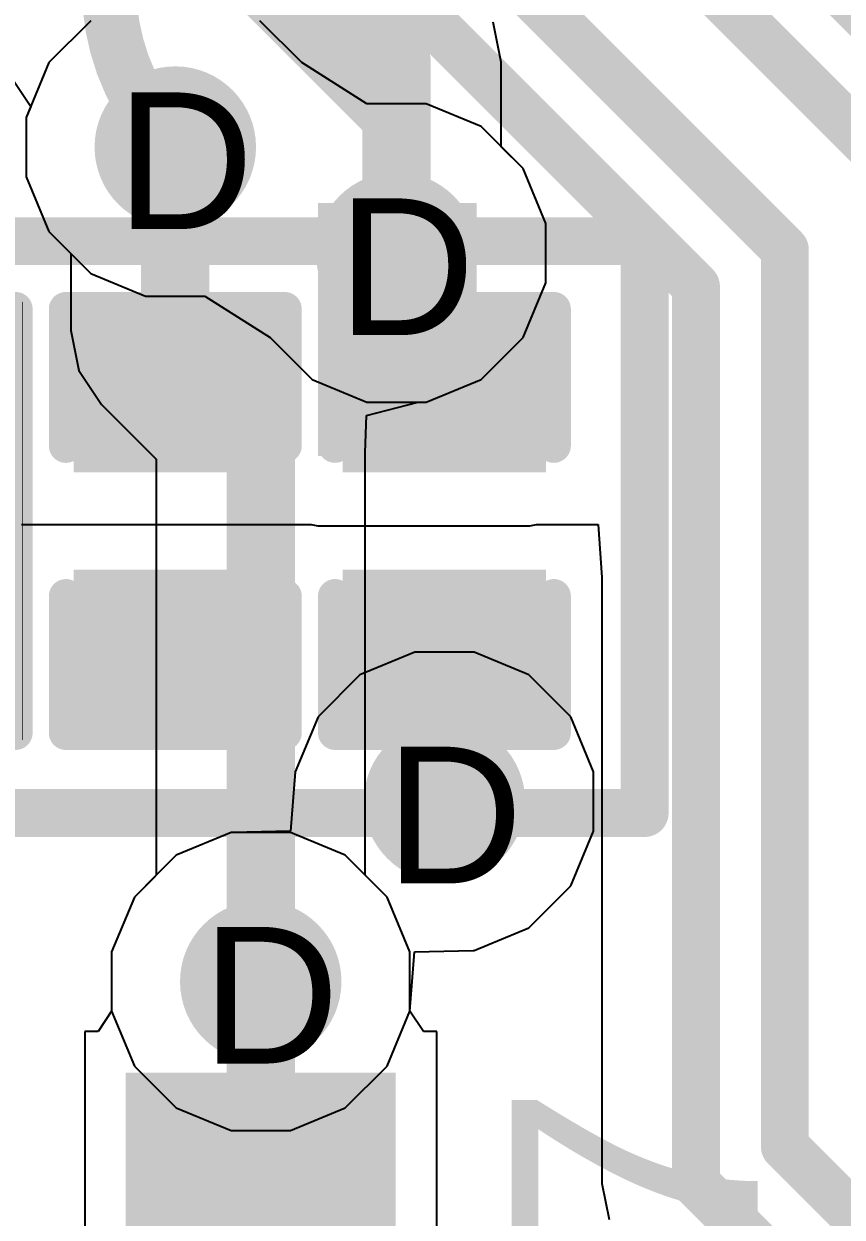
# Model space of a CAD drawing. Header units: inches. Extents: x -11 to 5428, y 0 to 5423.
# Drawn here: x 202.64 to 205.681, y 30.86 to 35.294 of the extents above; entities that cross this region are included whole.
import ezdxf

# ---------------------------------------------------------------- set-up
doc = ezdxf.new("R2010")
doc.units = ezdxf.units.IN
for name, color, linetype in [('Bottom Layer', 5, 'Continuous'), ('Drill Drawing', 1, 'Continuous'), ('GND', 16, 'Continuous'), ('PWR', 76, 'Continuous'), ('Top Layer', 1, 'Continuous'), ('Top Overlay', 2, 'Continuous'), ('Top Paste', 8, 'Continuous'), ('Top Solder', 216, 'Continuous'), ('Via Holes', 16, 'Continuous')]:
    doc.layers.add(name, color=color, linetype=linetype)
doc.styles.add('Arial', font='', dxfattribs={"height": 0.2})
doc.styles.get('Arial').set_extended_font_data('Arial')

# ---------------------------------------------------------------- blocks, each defined once
blk = doc.blocks.new('C___0402_307')
at = {"layer": 'Top Layer'}
for points in [[(-0.6985, -0.3175), (-0.6985, 0.3175), (-0.2413, 0.3175), (-0.2413, -0.3175)], [(0.2413, -0.3175), (0.2413, 0.3175), (0.6985, 0.3175), (0.6985, -0.3175)]]:
    blk.add_hatch(color=1, dxfattribs=at).paths.add_polyline_path(points)
at = {"layer": 'Top Paste'}
for points in [[(-0.6985, -0.3175), (-0.6985, 0.3175), (-0.2413, 0.3175), (-0.2413, -0.3175)], [(0.2413, -0.3175), (0.2413, 0.3175), (0.6985, 0.3175), (0.6985, -0.3175)]]:
    blk.add_hatch(color=8, dxfattribs=at).paths.add_polyline_path(points)
at = {"layer": 'Top Solder'}
for points in [[(-0.7585, -0.3775), (-0.7585, 0.3775), (-0.1813, 0.3775), (-0.1813, -0.3775)], [(0.1813, -0.3775), (0.1813, 0.3775), (0.7585, 0.3775), (0.7585, -0.3775)]]:
    blk.add_hatch(color=216, dxfattribs=at).paths.add_polyline_path(points)
at = {"layer": 'Top Overlay'}
for points in [[(-0.7874, -0.4064, 0.127, 0.127, 0), (-0.7874, 0.4064, 0.127, 0.127, 0)], [(-0.2794, 0.4064, 0.127, 0.127, 0), (-0.7874, 0.4064, 0.127, 0.127, 0)], [(0.7874, 0.4064, 0.127, 0.127, 0), (0.2794, 0.4064, 0.127, 0.127, 0)], [(0.7874, -0.4064, 0.127, 0.127, 0), (0.7874, 0.4064, 0.127, 0.127, 0)], [(-0.2794, -0.4064, 0.127, 0.127, 0), (-0.7874, -0.4064, 0.127, 0.127, 0)], [(0.7874, -0.4064, 0.127, 0.127, 0), (0.2794, -0.4064, 0.127, 0.127, 0)]]:
    blk.add_lwpolyline(points, format="xyseb", dxfattribs=at)
for points in [[(-0.8192, 0.4064, 0.0635, 0.0635, 1), (-0.7557, 0.4064, 0.0635, 0.0635, 1)], [(-0.8192, 0.4064, 0.0635, 0.0635, 1), (-0.7557, 0.4064, 0.0635, 0.0635, 1)], [(-0.3112, 0.4064, 0.0635, 0.0635, 1), (-0.2477, 0.4064, 0.0635, 0.0635, 1)], [(0.2476, 0.4064, 0.0635, 0.0635, 1), (0.3111, 0.4064, 0.0635, 0.0635, 1)], [(0.7556, 0.4064, 0.0635, 0.0635, 1), (0.8191, 0.4064, 0.0635, 0.0635, 1)], [(0.7556, 0.4064, 0.0635, 0.0635, 1), (0.8191, 0.4064, 0.0635, 0.0635, 1)], [(-0.8192, -0.4064, 0.0635, 0.0635, 1), (-0.7557, -0.4064, 0.0635, 0.0635, 1)], [(-0.8192, -0.4064, 0.0635, 0.0635, 1), (-0.7557, -0.4064, 0.0635, 0.0635, 1)], [(-0.3112, -0.4064, 0.0635, 0.0635, 1), (-0.2477, -0.4064, 0.0635, 0.0635, 1)], [(0.2476, -0.4064, 0.0635, 0.0635, 1), (0.3111, -0.4064, 0.0635, 0.0635, 1)], [(0.7556, -0.4064, 0.0635, 0.0635, 1), (0.8191, -0.4064, 0.0635, 0.0635, 1)], [(0.7556, -0.4064, 0.0635, 0.0635, 1), (0.8191, -0.4064, 0.0635, 0.0635, 1)]]:
    blk.add_lwpolyline(points, format="xyseb", close=True, dxfattribs=at)
blk = doc.blocks.new('____0402_325')
at = {"layer": 'Top Layer'}
for points in [[(-0.6985, -0.3175), (-0.6985, 0.3175), (-0.2413, 0.3175), (-0.2413, -0.3175)], [(0.2413, -0.3175), (0.2413, 0.3175), (0.6985, 0.3175), (0.6985, -0.3175)]]:
    blk.add_hatch(color=1, dxfattribs=at).paths.add_polyline_path(points)
at = {"layer": 'Top Paste'}
for points in [[(-0.6985, -0.3175), (-0.6985, 0.3175), (-0.2413, 0.3175), (-0.2413, -0.3175)], [(0.2413, -0.3175), (0.2413, 0.3175), (0.6985, 0.3175), (0.6985, -0.3175)]]:
    blk.add_hatch(color=8, dxfattribs=at).paths.add_polyline_path(points)
at = {"layer": 'Top Solder'}
for points in [[(-0.7585, -0.3775), (-0.7585, 0.3775), (-0.1813, 0.3775), (-0.1813, -0.3775)], [(0.1813, -0.3775), (0.1813, 0.3775), (0.7585, 0.3775), (0.7585, -0.3775)]]:
    blk.add_hatch(color=216, dxfattribs=at).paths.add_polyline_path(points)
at = {"layer": 'Top Overlay'}
for points in [[(-0.7874, 0.4064, 0.127, 0.127, 0), (-0.7874, -0.4064, 0.127, 0.127, 0)], [(-0.7874, 0.4064, 0.127, 0.127, 0), (-0.2794, 0.4064, 0.127, 0.127, 0)], [(0.2794, 0.4064, 0.127, 0.127, 0), (0.7874, 0.4064, 0.127, 0.127, 0)], [(0.7874, 0.4064, 0.127, 0.127, 0), (0.7874, -0.4064, 0.127, 0.127, 0)], [(-0.7874, -0.4064, 0.127, 0.127, 0), (-0.2794, -0.4064, 0.127, 0.127, 0)], [(0.2794, -0.4064, 0.127, 0.127, 0), (0.7874, -0.4064, 0.127, 0.127, 0)]]:
    blk.add_lwpolyline(points, format="xyseb", dxfattribs=at)
for points in [[(-0.8192, 0.4064, 0.0635, 0.0635, 1), (-0.7557, 0.4064, 0.0635, 0.0635, 1)], [(-0.8192, 0.4064, 0.0635, 0.0635, 1), (-0.7557, 0.4064, 0.0635, 0.0635, 1)], [(-0.3112, 0.4064, 0.0635, 0.0635, 1), (-0.2477, 0.4064, 0.0635, 0.0635, 1)], [(0.2476, 0.4064, 0.0635, 0.0635, 1), (0.3111, 0.4064, 0.0635, 0.0635, 1)], [(0.7556, 0.4064, 0.0635, 0.0635, 1), (0.8191, 0.4064, 0.0635, 0.0635, 1)], [(0.7556, 0.4064, 0.0635, 0.0635, 1), (0.8191, 0.4064, 0.0635, 0.0635, 1)], [(-0.8192, -0.4064, 0.0635, 0.0635, 1), (-0.7557, -0.4064, 0.0635, 0.0635, 1)], [(-0.8192, -0.4064, 0.0635, 0.0635, 1), (-0.7557, -0.4064, 0.0635, 0.0635, 1)], [(-0.3112, -0.4064, 0.0635, 0.0635, 1), (-0.2477, -0.4064, 0.0635, 0.0635, 1)], [(0.2476, -0.4064, 0.0635, 0.0635, 1), (0.3111, -0.4064, 0.0635, 0.0635, 1)], [(0.7556, -0.4064, 0.0635, 0.0635, 1), (0.8191, -0.4064, 0.0635, 0.0635, 1)], [(0.7556, -0.4064, 0.0635, 0.0635, 1), (0.8191, -0.4064, 0.0635, 0.0635, 1)]]:
    blk.add_lwpolyline(points, format="xyseb", close=True, dxfattribs=at)
blk = doc.blocks.new('IND_0603__1608_M_______332')
at = {"layer": 'Top Layer'}
for points in [[(-1, 0.4), (-0.4, 0.4), (-0.4, -0.4), (-1, -0.4)], [(0.4, 0.4), (1, 0.4), (1, -0.4), (0.4, -0.4)]]:
    blk.add_hatch(color=1, dxfattribs=at).paths.add_polyline_path(points)
at = {"layer": 'Top Paste'}
for points in [[(-1, 0.4), (-0.4, 0.4), (-0.4, -0.4), (-1, -0.4)], [(0.4, 0.4), (1, 0.4), (1, -0.4), (0.4, -0.4)]]:
    blk.add_hatch(color=8, dxfattribs=at).paths.add_polyline_path(points)
at = {"layer": 'Top Solder'}
for points in [[(-1.1016, 0.5016), (-0.2984, 0.5016), (-0.2984, -0.5016), (-1.1016, -0.5016)], [(0.2984, 0.5016), (1.1016, 0.5016), (1.1016, -0.5016), (0.2984, -0.5016)]]:
    blk.add_hatch(color=216, dxfattribs=at).paths.add_polyline_path(points)
at = {"layer": 'Top Overlay'}
for points in [[(-0.2032, 0.4572, 0.127, 0.127, 0), (0.2286, 0.4572, 0.127, 0.127, 0)], [(-0.2032, -0.4572, 0.127, 0.127, 0), (0.2286, -0.4572, 0.127, 0.127, 0)]]:
    blk.add_lwpolyline(points, format="xyseb", dxfattribs=at)
for points in [[(-0.2349, 0.4572, 0.0635, 0.0635, 1), (-0.1714, 0.4572, 0.0635, 0.0635, 1)], [(0.1968, 0.4572, 0.0635, 0.0635, 1), (0.2604, 0.4572, 0.0635, 0.0635, 1)], [(-0.2349, -0.4572, 0.0635, 0.0635, 1), (-0.1714, -0.4572, 0.0635, 0.0635, 1)], [(0.1968, -0.4572, 0.0635, 0.0635, 1), (0.2604, -0.4572, 0.0635, 0.0635, 1)]]:
    blk.add_lwpolyline(points, format="xyseb", close=True, dxfattribs=at)
blk = doc.blocks.new('R___0402_344')
at = {"layer": 'Top Layer'}
for points in [[(-0.6985, -0.3175), (-0.6985, 0.3175), (-0.2413, 0.3175), (-0.2413, -0.3175)], [(0.2413, -0.3175), (0.2413, 0.3175), (0.6985, 0.3175), (0.6985, -0.3175)]]:
    blk.add_hatch(color=1, dxfattribs=at).paths.add_polyline_path(points)
at = {"layer": 'Top Paste'}
for points in [[(-0.6985, -0.3175), (-0.6985, 0.3175), (-0.2413, 0.3175), (-0.2413, -0.3175)], [(0.2413, -0.3175), (0.2413, 0.3175), (0.6985, 0.3175), (0.6985, -0.3175)]]:
    blk.add_hatch(color=8, dxfattribs=at).paths.add_polyline_path(points)
at = {"layer": 'Top Solder'}
for points in [[(-0.7535, -0.3725), (-0.7535, 0.3725), (-0.1863, 0.3725), (-0.1863, -0.3725)], [(0.1863, -0.3725), (0.1863, 0.3725), (0.7535, 0.3725), (0.7535, -0.3725)]]:
    blk.add_hatch(color=216, dxfattribs=at).paths.add_polyline_path(points)
at = {"layer": 'Top Overlay'}
for points in [[(-0.7874, 0.4064, 0.127, 0.127, 0), (-0.7874, -0.4064, 0.127, 0.127, 0)], [(-0.7874, 0.4064, 0.127, 0.127, 0), (0.7874, 0.4064, 0.127, 0.127, 0)], [(0.7874, 0.4064, 0.127, 0.127, 0), (0.7874, -0.4064, 0.127, 0.127, 0)], [(-0.7874, -0.4064, 0.127, 0.127, 0), (0.7874, -0.4064, 0.127, 0.127, 0)], [(-0.8128, -0.4318, 0.00323, 0.00323, 0), (0.8128, -0.4318, 0.00323, 0.00323, 0)]]:
    blk.add_lwpolyline(points, format="xyseb", dxfattribs=at)
for points in [[(-0.8191, 0.4064, 0.0635, 0.0635, 1), (-0.7556, 0.4064, 0.0635, 0.0635, 1)], [(-0.8191, 0.4064, 0.0635, 0.0635, 1), (-0.7556, 0.4064, 0.0635, 0.0635, 1)], [(0.7557, 0.4064, 0.0635, 0.0635, 1), (0.8192, 0.4064, 0.0635, 0.0635, 1)], [(0.7557, 0.4064, 0.0635, 0.0635, 1), (0.8192, 0.4064, 0.0635, 0.0635, 1)], [(-0.8191, -0.4064, 0.0635, 0.0635, 1), (-0.7556, -0.4064, 0.0635, 0.0635, 1)], [(-0.8191, -0.4064, 0.0635, 0.0635, 1), (-0.7556, -0.4064, 0.0635, 0.0635, 1)], [(0.7557, -0.4064, 0.0635, 0.0635, 1), (0.8192, -0.4064, 0.0635, 0.0635, 1)], [(0.7557, -0.4064, 0.0635, 0.0635, 1), (0.8192, -0.4064, 0.0635, 0.0635, 1)], [(-0.8136, -0.4318, 0.00161, 0.00161, 1), (-0.812, -0.4318, 0.00161, 0.00161, 1)], [(0.812, -0.4318, 0.00161, 0.00161, 1), (0.8136, -0.4318, 0.00161, 0.00161, 1)]]:
    blk.add_lwpolyline(points, format="xyseb", close=True, dxfattribs=at)

msp = doc.modelspace()

# ---------------------------------------------------------------- hatches: boundary and pattern name
at = {"layer": 'Bottom Layer'}
h = msp.add_hatch(color=5, dxfattribs=at)
edge = h.paths.add_edge_path()
edge.add_arc((203.2027, 34.8363), 0.3, 0, 360)
h = msp.add_hatch(color=5, dxfattribs=at)
edge = h.paths.add_edge_path()
edge.add_arc((204.025, 34.4426), 0.3, 0, 360)
h = msp.add_hatch(color=5, dxfattribs=at)
edge = h.paths.add_edge_path()
edge.add_arc((204.2027, 32.4051), 0.3, 0, 360)
h = msp.add_hatch(color=5, dxfattribs=at)
edge = h.paths.add_edge_path()
edge.add_arc((203.5202, 31.7356), 0.3, 0, 360)
at = {"layer": 'GND'}
h = msp.add_hatch(color=16, dxfattribs=at)
edge = h.paths.add_edge_path()
edge.add_arc((203.2027, 34.8363), 0.3, 0, 360)
h = msp.add_hatch(color=16, dxfattribs=at)
edge = h.paths.add_edge_path()
edge.add_arc((204.025, 34.4426), 0.3, 0, 360)
h = msp.add_hatch(color=16, dxfattribs=at)
edge = h.paths.add_edge_path()
edge.add_arc((204.2027, 32.4051), 0.3, 0, 360)
h = msp.add_hatch(color=16, dxfattribs=at)
edge = h.paths.add_edge_path()
edge.add_arc((203.5202, 31.7356), 0.3, 0, 360)
at = {"layer": 'PWR'}
h = msp.add_hatch(color=76, dxfattribs=at)
edge = h.paths.add_edge_path()
edge.add_arc((203.2027, 34.8363), 0.3, 0, 360)
h = msp.add_hatch(color=76, dxfattribs=at)
edge = h.paths.add_edge_path()
edge.add_arc((204.025, 34.4426), 0.3, 0, 360)
h = msp.add_hatch(color=76, dxfattribs=at)
edge = h.paths.add_edge_path()
edge.add_arc((204.2027, 32.4051), 0.3, 0, 360)
h = msp.add_hatch(color=76, dxfattribs=at)
edge = h.paths.add_edge_path()
edge.add_arc((203.5202, 31.7356), 0.3, 0, 360)
at = {"layer": 'Top Layer'}
h = msp.add_hatch(color=1, dxfattribs=at)
edge = h.paths.add_edge_path()
edge.add_arc((203.2027, 34.8363), 0.3, 0, 360)
h = msp.add_hatch(color=1, dxfattribs=at)
edge = h.paths.add_edge_path()
edge.add_arc((204.025, 34.4426), 0.3, 0, 360)
for points in [[(204.3222, 34.6283), (203.7328, 34.6283), (203.7328, 33.6884), (204.3222, 33.6884)], [(204.5202, 34.1456), (203.8852, 34.1456), (203.8852, 33.6884), (204.5202, 33.6884)]]:
    msp.add_hatch(color=1, dxfattribs=at).paths.add_polyline_path(points)
h = msp.add_hatch(color=1, dxfattribs=at)
edge = h.paths.add_edge_path()
edge.add_arc((204.2027, 32.4051), 0.3, 0, 360)
h = msp.add_hatch(color=1, dxfattribs=at)
edge = h.paths.add_edge_path()
edge.add_arc((203.5202, 31.7356), 0.3, 0, 360)
at = {"layer": 'Via Holes'}
h = msp.add_hatch(color=7, dxfattribs=at)
edge = h.paths.add_edge_path()
edge.add_arc((203.2027, 34.8363), 0.15, 0, 360)
h = msp.add_hatch(color=7, dxfattribs=at)
edge = h.paths.add_edge_path()
edge.add_arc((204.025, 34.4426), 0.15, 0, 360)
h = msp.add_hatch(color=7, dxfattribs=at)
edge = h.paths.add_edge_path()
edge.add_arc((204.2027, 32.4051), 0.15, 0, 360)
h = msp.add_hatch(color=7, dxfattribs=at)
edge = h.paths.add_edge_path()
edge.add_arc((203.5202, 31.7356), 0.15, 0, 360)

# ---------------------------------------------------------------- linework, layer by layer
at = {"layer": 'Bottom Layer'}
for p, q in [((204.4135, 35.1523), (204.384, 35.301)), ((202.5299, 35.1906), (202.6656, 34.9874)), ((204.4135, 34.8376), (204.4135, 35.1523)), ((202.6656, 34.9874), (202.6487, 34.9465)), ((202.6487, 34.9465), (202.6487, 34.7261)), ((204.4947, 34.7564), (204.4135, 34.8376)), ((202.6487, 34.7261), (202.733, 34.5225)), ((204.579, 34.5528), (204.4947, 34.7564)), ((204.579, 34.3324), (204.579, 34.5528)), ((202.733, 34.5225), (202.8143, 34.4413)), ((202.8143, 34.4413), (202.8143, 34.1548)), ((204.4947, 34.1288), (204.579, 34.3324)), ((202.8143, 34.1548), (202.8438, 34.0061)), ((204.3388, 33.9729), (204.4947, 34.1288)), ((202.8438, 34.0061), (202.928, 33.8801)), ((204.1352, 33.8886), (204.3388, 33.9729)), ((202.928, 33.8801), (203.1318, 33.6764)), ((203.9132, 33.8385), (204.1057, 33.8886)), ((204.1057, 33.8886), (204.1352, 33.8886)), ((203.9087, 33.7009), (203.9132, 33.8385)), ((203.9087, 32.1306), (203.9087, 33.7009)), ((203.1318, 33.6764), (203.1318, 32.1306)), ((203.1318, 32.1306), (203.0505, 32.0494)), ((203.9899, 32.0494), (203.9087, 32.1306)), ((203.0505, 32.0494), (202.9662, 31.8458)), ((204.0742, 31.8458), (203.9899, 32.0494)), ((202.9662, 31.8458), (202.9662, 31.6254)), ((204.0742, 31.6254), (204.0742, 31.8458)), ((202.9662, 31.6254), (203.0505, 31.4218)), ((203.9899, 31.4218), (204.0742, 31.6254)), ((203.0505, 31.4218), (203.2064, 31.2659)), ((203.834, 31.2659), (203.9899, 31.4218)), ((203.2064, 31.2659), (203.41, 31.1816)), ((203.6304, 31.1816), (203.834, 31.2659)), ((203.41, 31.1816), (203.6304, 31.1816))]:
    msp.add_line(p, q, dxfattribs=at)
for points in [[(203.5983, 35.5791, 0.254, 0.254, 0), (204.0251, 35.1523, 0.254, 0.254, 0)], [(204.0251, 34.4426, 0.254, 0.254, 0), (204.0251, 35.1523, 0.254, 0.254, 0)], [(203.2027, 34.1548, 0.254, 0.254, 0), (203.2027, 34.8363, 0.254, 0.254, 0)], [(203.2027, 34.1548, 0.254, 0.254, 0), (203.5202, 33.8373, 0.254, 0.254, 0)], [(203.5202, 31.7356, 0.254, 0.254, 0), (203.5202, 33.8373, 0.254, 0.254, 0)]]:
    msp.add_lwpolyline(points, format="xyseb", dxfattribs=at)
for points in [[(203.9616, 35.1523, 0.127, 0.127, 1), (204.0886, 35.1523, 0.127, 0.127, 1)], [(203.9616, 35.1523, 0.127, 0.127, 1), (204.0886, 35.1523, 0.127, 0.127, 1)], [(203.1392, 34.8363, 0.127, 0.127, 1), (203.2662, 34.8363, 0.127, 0.127, 1)], [(203.9616, 34.4426, 0.127, 0.127, 1), (204.0886, 34.4426, 0.127, 0.127, 1)], [(203.1392, 34.1548, 0.127, 0.127, 1), (203.2662, 34.1548, 0.127, 0.127, 1)], [(203.1392, 34.1548, 0.127, 0.127, 1), (203.2662, 34.1548, 0.127, 0.127, 1)], [(203.4567, 33.8373, 0.127, 0.127, 1), (203.5837, 33.8373, 0.127, 0.127, 1)], [(203.4567, 33.8373, 0.127, 0.127, 1), (203.5837, 33.8373, 0.127, 0.127, 1)], [(203.4567, 31.7356, 0.127, 0.127, 1), (203.5837, 31.7356, 0.127, 0.127, 1)]]:
    msp.add_lwpolyline(points, format="xyseb", close=True, dxfattribs=at)
at = {"layer": 'GND'}
for p, q in [((202.8889, 35.306), (202.733, 35.1501)), ((203.6724, 35.1501), (203.5165, 35.306)), ((202.733, 35.1501), (202.6487, 34.9465)), ((203.9148, 34.9966), (203.6724, 35.1501)), ((204.1352, 34.9966), (203.9148, 34.9966)), ((204.3388, 34.9123), (204.1352, 34.9966)), ((202.6487, 34.9465), (202.6487, 34.7261)), ((204.4947, 34.7564), (204.3388, 34.9123)), ((202.6487, 34.7261), (202.733, 34.5225)), ((204.579, 34.5528), (204.4947, 34.7564)), ((204.579, 34.3324), (204.579, 34.5528)), ((202.733, 34.5225), (202.8889, 34.3667)), ((202.8889, 34.3667), (203.0925, 34.2823)), ((204.4947, 34.1288), (204.579, 34.3324)), ((203.0925, 34.2823), (203.3129, 34.2823)), ((203.3129, 34.2823), (203.5554, 34.1288)), ((203.5554, 34.1288), (203.7112, 33.9729)), ((204.3388, 33.9729), (204.4947, 34.1288)), ((203.7112, 33.9729), (203.9148, 33.8886)), ((204.1352, 33.8886), (204.3388, 33.9729)), ((203.9148, 33.8886), (204.1352, 33.8886)), ((203.41, 32.2896), (203.2064, 32.2053)), ((203.6304, 32.2896), (203.41, 32.2896)), ((203.834, 32.2053), (203.6304, 32.2896)), ((203.2064, 32.2053), (203.0505, 32.0494)), ((203.9899, 32.0494), (203.834, 32.2053)), ((203.0505, 32.0494), (202.9662, 31.8458)), ((204.0742, 31.8458), (203.9899, 32.0494)), ((202.9662, 31.8458), (202.9662, 31.6254)), ((204.0742, 31.6254), (204.0742, 31.8458)), ((202.9662, 31.6254), (203.0505, 31.4218)), ((203.9899, 31.4218), (204.0742, 31.6254)), ((203.0505, 31.4218), (203.2064, 31.2659)), ((203.834, 31.2659), (203.9899, 31.4218)), ((203.2064, 31.2659), (203.41, 31.1816)), ((203.6304, 31.1816), (203.834, 31.2659)), ((203.41, 31.1816), (203.6304, 31.1816))]:
    msp.add_line(p, q, dxfattribs=at)
at = {"layer": 'PWR'}
for p, q in [((202.8889, 35.306), (202.733, 35.1501)), ((203.6724, 35.1501), (203.5165, 35.306)), ((202.733, 35.1501), (202.6487, 34.9465)), ((203.9148, 34.9966), (203.6724, 35.1501)), ((204.1352, 34.9966), (203.9148, 34.9966)), ((204.3388, 34.9123), (204.1352, 34.9966)), ((202.6487, 34.9465), (202.6487, 34.7261)), ((204.4947, 34.7564), (204.3388, 34.9123)), ((202.6487, 34.7261), (202.733, 34.5225)), ((204.579, 34.5528), (204.4947, 34.7564)), ((204.579, 34.3324), (204.579, 34.5528)), ((202.733, 34.5225), (202.8889, 34.3667)), ((202.8889, 34.3667), (203.0925, 34.2823)), ((204.4947, 34.1288), (204.579, 34.3324)), ((203.0925, 34.2823), (203.3129, 34.2823)), ((203.3129, 34.2823), (203.5554, 34.1288)), ((203.5554, 34.1288), (203.7112, 33.9729)), ((204.3388, 33.9729), (204.4947, 34.1288)), ((203.7112, 33.9729), (203.9148, 33.8886)), ((204.1352, 33.8886), (204.3388, 33.9729)), ((203.9148, 33.8886), (204.1352, 33.8886)), ((204.0925, 32.9591), (203.8889, 32.8748)), ((204.3129, 32.9591), (204.0925, 32.9591)), ((204.5165, 32.8748), (204.3129, 32.9591)), ((203.8889, 32.8748), (203.733, 32.7189)), ((204.6724, 32.7189), (204.5165, 32.8748)), ((203.733, 32.7189), (203.6487, 32.5153)), ((204.7567, 32.5153), (204.6724, 32.7189)), ((203.6487, 32.5153), (203.6308, 32.2945)), ((204.7567, 32.2949), (204.7567, 32.5153)), ((203.41, 32.2896), (203.2064, 32.2053)), ((203.414, 32.2896), (203.41, 32.2896)), ((203.6308, 32.2945), (203.414, 32.2896)), ((204.6724, 32.0913), (204.7567, 32.2949)), ((203.2064, 32.2053), (203.0505, 32.0494)), ((204.5165, 31.9355), (204.6724, 32.0913)), ((203.0505, 32.0494), (202.9662, 31.8458)), ((204.3129, 31.8511), (204.5165, 31.9355)), ((202.9662, 31.8458), (202.9662, 31.6254)), ((204.0742, 31.6254), (204.0921, 31.8462)), ((204.0921, 31.8462), (204.3089, 31.8511)), ((204.3089, 31.8511), (204.3129, 31.8511)), ((202.9662, 31.6254), (203.0505, 31.4218)), ((203.9899, 31.4218), (204.0742, 31.6254)), ((203.0505, 31.4218), (203.2064, 31.2659)), ((203.834, 31.2659), (203.9899, 31.4218)), ((203.2064, 31.2659), (203.41, 31.1816)), ((203.6304, 31.1816), (203.834, 31.2659)), ((203.41, 31.1816), (203.6304, 31.1816))]:
    msp.add_line(p, q, dxfattribs=at)
at = {"layer": 'Top Layer'}
for p, q in [((202.6312, 33.4343), (203.7078, 33.4343)), ((203.7078, 33.4343), (203.7328, 33.4294)), ((204.5202, 33.4294), (204.5454, 33.4344)), ((204.5454, 33.4344), (204.7742, 33.4344)), ((204.7742, 33.4344), (204.7879, 33.2369)), ((203.7328, 33.4294), (204.3222, 33.4294)), ((204.3222, 33.4294), (204.3222, 33.4294)), ((204.3222, 33.4294), (204.5202, 33.4294)), ((204.7879, 33.2369), (204.7879, 30.9854)), ((203.41, 32.2896), (203.2064, 32.2053)), ((203.6304, 32.2896), (203.41, 32.2896)), ((203.834, 32.2053), (203.6304, 32.2896)), ((203.2064, 32.2053), (203.0505, 32.0494)), ((203.9899, 32.0494), (203.834, 32.2053)), ((203.0505, 32.0494), (202.9662, 31.8458)), ((204.0742, 31.8458), (203.9899, 32.0494)), ((202.9662, 31.8458), (202.9662, 31.6254)), ((204.0742, 31.6254), (204.0742, 31.8458)), ((202.9662, 31.6254), (202.9158, 31.55)), ((204.1246, 31.55), (204.0742, 31.6254)), ((202.9158, 31.55), (202.8662, 31.55)), ((202.8662, 31.55), (202.8662, 30.442)), ((204.1742, 31.55), (204.1246, 31.55)), ((204.1742, 30.442), (204.1742, 31.55)), ((204.7879, 30.9854), (204.8145, 30.8516))]:
    msp.add_line(p, q, dxfattribs=at)
for points in [[(205.3718, 35.7157, 0.1778, 0.1778, 0), (206.1966, 34.8909, 0.1778, 0.1778, 0)], [(205.0416, 35.5789, 0.1778, 0.1778, 0), (206.0598, 34.5607, 0.1778, 0.1778, 0)], [(204.3718, 35.5511, 0.1778, 0.1778, 0), (205.4677, 34.4552, 0.1778, 0.1778, 0)], [(203.4567, 35.4838, 0.2032, 0.2032, 0), (204.025, 34.9154, 0.2032, 0.2032, 0)], [(203.2027, 34.8363, 0.2032, 0.2032, -0.198914), (202.9567, 35.4302, 0.2032, 0.2032, 0)], [(204.0416, 35.4143, 0.1778, 0.1778, 0), (205.1375, 34.3184, 0.1778, 0.1778, 0)], [(204.025, 34.4426, 0.2032, 0.2032, 0), (204.025, 34.9154, 0.2032, 0.2032, 0)], [(203.2027, 33.917, 0.2032, 0.2032, 0), (203.2027, 34.8363, 0.2032, 0.2032, 0)], [(205.4677, 31.1222, 0.1778, 0.1778, 0), (205.4677, 34.4552, 0.1778, 0.1778, 0)], [(205.1375, 30.9854, 0.1778, 0.1778, 0), (205.1375, 34.3184, 0.1778, 0.1778, 0)], [(203.5202, 30.996, 0.254, 0.254, 0), (203.5202, 31.7356, 0.254, 0.254, 0)], [(205.4677, 31.1222, 0.1778, 0.1778, 0), (206.2075, 30.3823, 0.1778, 0.1778, 0)], [(205.1375, 30.9854, 0.1778, 0.1778, 0), (206.0708, 30.0521, 0.1778, 0.1778, 0)]]:
    msp.add_lwpolyline(points, format="xyseb", dxfattribs=at)
for points in [[(203.9742, 34.9154, 0.1016, 0.1016, 1), (204.0758, 34.9154, 0.1016, 0.1016, 1)], [(203.9742, 34.9154, 0.1016, 0.1016, 1), (204.0758, 34.9154, 0.1016, 0.1016, 1)], [(203.1519, 34.8363, 0.1016, 0.1016, 1), (203.2535, 34.8363, 0.1016, 0.1016, 1)], [(203.1519, 34.8363, 0.1016, 0.1016, 1), (203.2535, 34.8363, 0.1016, 0.1016, 1)], [(203.9742, 34.4426, 0.1016, 0.1016, 1), (204.0758, 34.4426, 0.1016, 0.1016, 1)], [(205.4233, 34.4552, 0.0889, 0.0889, 1), (205.5122, 34.4552, 0.0889, 0.0889, 1)], [(205.4233, 34.4552, 0.0889, 0.0889, 1), (205.5122, 34.4552, 0.0889, 0.0889, 1)], [(205.0931, 34.3184, 0.0889, 0.0889, 1), (205.182, 34.3184, 0.0889, 0.0889, 1)], [(205.0931, 34.3184, 0.0889, 0.0889, 1), (205.182, 34.3184, 0.0889, 0.0889, 1)], [(203.1519, 33.917, 0.1016, 0.1016, 1), (203.2535, 33.917, 0.1016, 0.1016, 1)], [(203.4567, 31.7356, 0.127, 0.127, 1), (203.5837, 31.7356, 0.127, 0.127, 1)], [(205.4233, 31.1222, 0.0889, 0.0889, 1), (205.5122, 31.1222, 0.0889, 0.0889, 1)], [(205.4233, 31.1222, 0.0889, 0.0889, 1), (205.5122, 31.1222, 0.0889, 0.0889, 1)], [(203.4567, 30.996, 0.127, 0.127, 1), (203.5837, 30.996, 0.127, 0.127, 1)], [(205.0931, 30.9854, 0.0889, 0.0889, 1), (205.182, 30.9854, 0.0889, 0.0889, 1)], [(205.0931, 30.9854, 0.0889, 0.0889, 1), (205.182, 30.9854, 0.0889, 0.0889, 1)]]:
    msp.add_lwpolyline(points, format="xyseb", close=True, dxfattribs=at)
at = {"layer": 'Top Overlay'}
for points in [[(200.5886, 34.4866, 0.1778, 0.1778, 0), (204.9467, 34.4866, 0.1778, 0.1778, 0)], [(204.9467, 32.3618, 0.1778, 0.1778, 0), (204.9467, 34.4866, 0.1778, 0.1778, 0)], [(200.5886, 32.3618, 0.1778, 0.1778, 0), (204.9467, 32.3618, 0.1778, 0.1778, 0)]]:
    msp.add_lwpolyline(points, format="xyseb", dxfattribs=at)
for points in [[(204.9023, 34.4866, 0.0889, 0.0889, 1), (204.9912, 34.4866, 0.0889, 0.0889, 1)], [(204.9023, 34.4866, 0.0889, 0.0889, 1), (204.9912, 34.4866, 0.0889, 0.0889, 1)], [(204.9023, 32.3618, 0.0889, 0.0889, 1), (204.9912, 32.3618, 0.0889, 0.0889, 1)], [(204.9023, 32.3618, 0.0889, 0.0889, 1), (204.9912, 32.3618, 0.0889, 0.0889, 1)]]:
    msp.add_lwpolyline(points, format="xyseb", close=True, dxfattribs=at)

# ---------------------------------------------------------------- block references
for name, p, rotation in [('R___0402_344', (202.2027, 33.4471), 90), ('____0402_325', (203.2027, 33.4471), 90), ('C___0402_307', (204.2027, 33.4471), 270), ('IND_0603__1608_M_______332', (203.5202, 30.296), 90)]:
    msp.add_blockref(name, p, dxfattribs=dict(rotation=rotation))

# ---------------------------------------------------------------- texts
at = {"layer": 'Drill Drawing', "style": 'Arial'}
for p in [(202.9826, 34.5316), (203.805, 34.1379), (203.9826, 32.1004), (203.3001, 31.4309)]:
    msp.add_text('D', height=0.508, dxfattribs=at).set_placement(p)
at = {"layer": 'Top Overlay', "style": 'Arial'}
msp.add_text('FB7', height=0.9144, rotation=90, dxfattribs=at).set_placement((205.3665, 29.0172))

doc.saveas('drawing.dxf')
